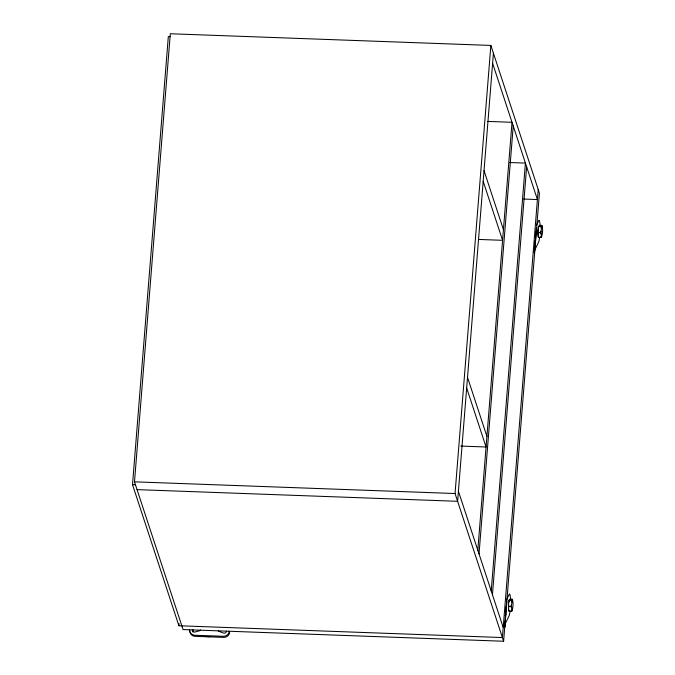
<?xml version="1.0" encoding="UTF-8"?>
<svg xmlns="http://www.w3.org/2000/svg" width="675" height="675" viewBox="0 0 675 675"><rect width="100%" height="100%" fill="white"/><g stroke="black" fill="none" stroke-linecap="round" stroke-linejoin="round"><path stroke-width="1.01" d="M508.385 604.766L508.663 610.58L509.245 611.204L511.92 610.985C513.118 607.508 513.726 602.454 512.038 599.155L510.216 599.088L508.958 599.957L508.385 604.766L508.891 606.352L508.351 607.576M512.452 599.484L511.464 604.884L511.92 610.985M537.933 231.01L538.211 236.815L538.793 237.44L541.468 237.22C542.666 233.744 543.274 228.69 541.586 225.391L539.764 225.323L538.507 226.201L537.933 231.01L538.439 232.588L537.899 233.812M542 225.728L541.013 231.12L541.468 237.22M538.211 189.464L502.403 637.554L178.9 625.759L132.511 484.65L168.32 36.56L170.277 36.636M134.494 481.832L170.303 33.75L490.86 45.436L539.426 193.168L503.618 641.25L183.06 629.564L134.494 481.832L455.051 493.526L503.618 641.25M178.9 625.759L179.069 623.658M455.051 493.526L490.86 45.436M493.417 53.224L457.608 501.306L137.05 489.62M477.816 550.218L512.013 122.302L487.839 121.416M479.031 553.922L513.228 125.997M491.223 591.013L525.42 163.097L509.659 162.523M492.438 594.717L526.635 166.793M534.263 252.188L534.507 249.21M534.904 244.24L535.216 240.266M535.612 235.305L535.857 232.327M505.111 620.983L504.824 627.117L506.756 601.678L506.621 602.108M505.271 619L505.668 614.031L505.246 615.98M505.913 611.052L506.461 604.1M535.461 241L534.448 253.328L534.254 252.728M535.621 239.009L536.304 227.914M540.616 237.507L541.156 236.284M511.068 611.272L511.608 610.04M536.414 225.492L538.777 220.447A11.112 1.409 -87.9 0 1 540.059 225.669M506.427 600.21L509.228 594.211A11.112 1.409 -87.9 0 1 510.511 599.434M534.364 250.889L538.65 242.047A11.112 1.409 -87.9 0 0 539.587 237.6M504.385 625.531L509.093 615.811A11.112 1.409 -87.9 0 0 510.038 611.356M538.169 228.066L538.92 226.53L541.595 226.311M540.987 233.93L540.262 232.656L541.013 231.12M508.621 601.83L509.372 600.294L512.047 600.075M511.431 607.686L510.713 606.42L511.464 604.884M512.663 608.529L511.912 610.065L512.325 610.394M538.38 237.111L538.785 236.52M508.832 610.867L509.237 610.284M523.741 199.049L537.41 199.547L492.615 63.307M538.439 232.588L540.262 232.656M478.406 239.431L502.58 240.317L483.182 181.322M460.839 446.074L486.059 446.993L466.67 387.998M132.511 484.65L135.447 484.751M508.891 606.352L510.713 606.42M209.689 636.753L205.318 636.449M541.586 225.391L542.312 226.665M538.068 236.166L538.793 237.44M512.038 599.155L512.764 600.429M508.52 609.93L509.245 611.204M484.034 170.682L503.432 229.669M467.513 377.359L486.911 436.354M458.418 491.231L503.212 627.472M540.742 226.597L541.249 228.175M511.194 600.362L511.701 601.94M508.655 608.799A4.447 0.565 -87.9 0 1 508.621 603.661M508.722 602.623A4.447 0.565 -87.9 0 1 509.001 601.121M505.609 613.853A20.005 18.773 -18.2 0 1 505.347 615.819M538.312 235.558A4.447 0.565 -87.9 0 1 538.27 228.867M192.932 632.053A2.219 2.084 -18.2 0 1 193.101 629.952M189.979 631.8A5.56 5.214 -18.2 0 0 195.058 636.339L223.703 637.386A5.56 5.214 -18.2 0 0 229.635 632.34M229.272 631.243A5.56 5.214 -18.2 0 1 223.341 636.289L194.695 635.242A5.56 5.214 -18.2 0 1 189.607 629.8M226.513 631.142A2.219 2.084 -18.2 0 1 223.459 633.032L219.038 631.378A2.219 2.084 -18.2 0 1 218.295 630.585M200.627 629.935A2.219 2.084 -18.2 0 1 199.758 630.678L195.1 631.994A2.219 2.084 -18.2 0 1 192.358 629.902"/></g></svg>
